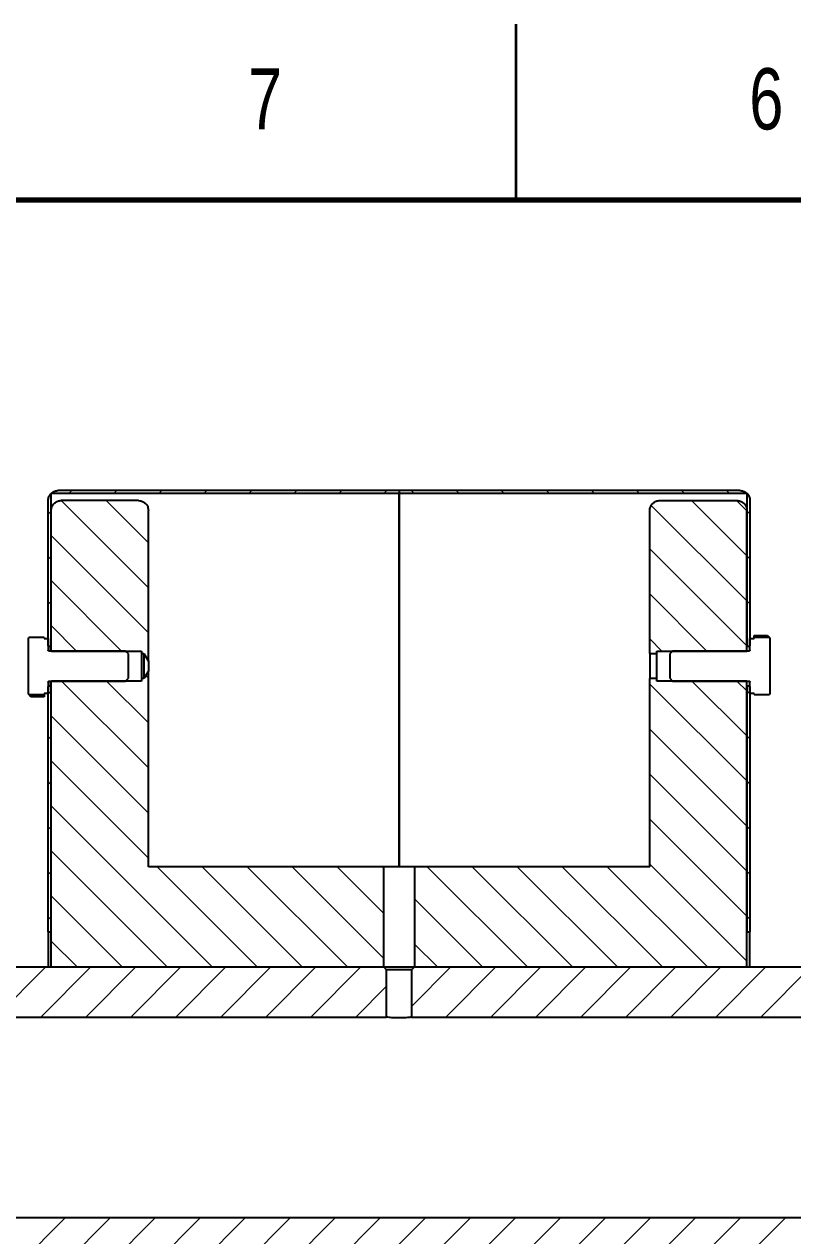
# Model space of a CAD drawing. Header units: millimetres. Extents: x -48 to 1187, y 2 to 839.
# Drawn here: x 845.4 to 922.1, y 717.7 to 838.5 of the extents above; entities that cross this region are included whole.
import ezdxf

# ---------------------------------------------------------------- set-up
doc = ezdxf.new("R2010")
doc.units = ezdxf.units.MM
doc.styles.add('SLDTEXTSTYLE0', font='TXT', dxfattribs={"width": 0.75})

# ---------------------------------------------------------------- blocks, each defined once
blk = doc.blocks.new('SW_HATCH_4')
at = {"color": 0, "linetype": 'Continuous', "lineweight": 18}
for p, q in [((-75.83, 0.5), (-76.13, 0.2)), ((-71.34, 0.5), (-71.64, 0.2)), ((-66.85, 0.5), (-67.15, 0.2)), ((-62.36, 0.5), (-62.66, 0.2)), ((-57.87, 0.5), (-58.17, 0.2)), ((-53.38, 0.5), (-53.68, 0.2)), ((-48.89, 0.5), (-49.19, 0.2)), ((-44.4, 0.5), (-44.7, 0.2)), ((-41.97, 0.5), (-41.67, 0.2)), ((-37.48, 0.5), (-37.18, 0.2)), ((-32.99, 0.5), (-32.69, 0.2)), ((-28.5, 0.5), (-28.2, 0.2)), ((-24.01, 0.5), (-23.71, 0.2)), ((-19.52, 0.5), (-19.22, 0.2)), ((-15.03, 0.5), (-14.73, 0.2)), ((-10.54, 0.5), (-10.24, 0.2)), ((-76.89, -0.5), (-68.18, -9.2)), ((-72.4, -0.5), (-68.18, -4.71)), ((-18.03, -0.99), (-8.48, -10.53)), ((-14.03, -0.5), (-8.48, -6.04)), ((-9.51, -0.53), (-8.48, -1.55)), ((-77.88, -1.55), (-78.18, -1.85)), ((-8.48, -1.55), (-8.18, -1.85)), ((-77.88, -3.99), (-68.18, -13.69)), ((-18.18, -5.32), (-8.48, -15.02)), ((-77.88, -6.04), (-78.18, -6.34)), ((-8.48, -6.04), (-8.18, -6.34)), ((-77.88, -8.48), (-70.87, -15.5)), ((-77.88, -10.53), (-78.18, -10.83)), ((-18.18, -9.81), (-12.5, -15.5)), ((-8.48, -10.53), (-8.18, -10.83)), ((-77.88, -12.97), (-75.36, -15.5)), ((-18.18, -14.3), (-16.99, -15.5)), ((-68.44, -17.93), (-68.18, -18.18)), ((-76.85, -18.5), (-68.18, -27.16)), ((-72.36, -18.5), (-68.18, -22.67)), ((-18.18, -18.79), (-8.48, -28.49)), ((-13.99, -18.5), (-8.48, -24)), ((-9.5, -18.5), (-8.48, -19.51)), ((-77.88, -19.51), (-78.18, -19.81)), ((-8.48, -19.51), (-8.18, -19.81)), ((-77.88, -21.96), (-68.18, -31.66)), ((-77.88, -24), (-78.18, -24.3)), ((-18.18, -23.28), (-8.48, -32.98)), ((-8.48, -24), (-8.18, -24.3)), ((-77.88, -26.45), (-68.18, -36.15)), ((-18.18, -27.77), (-8.48, -37.47)), ((-77.88, -28.49), (-78.18, -28.79)), ((-8.48, -28.49), (-8.18, -28.79)), ((-77.88, -30.94), (-61.82, -47)), ((-18.18, -32.26), (-8.48, -41.96)), ((-77.88, -32.98), (-78.18, -33.28)), ((-8.48, -32.98), (-8.18, -33.28)), ((-77.88, -35.43), (-66.31, -47)), ((-67.33, -37), (-57.33, -47)), ((-62.84, -37), (-52.84, -47)), ((-58.35, -37), (-48.35, -47)), ((-53.86, -37), (-44.71, -46.15)), ((-49.37, -37), (-44.71, -41.66)), ((-44.88, -37), (-44.71, -37.17)), ((-40.39, -37), (-30.39, -47)), ((-35.9, -37), (-25.9, -47)), ((-31.41, -37), (-21.41, -47)), ((-26.92, -37), (-16.92, -47)), ((-22.43, -37), (-12.43, -47)), ((-18.18, -36.75), (-8.48, -46.45)), ((-77.88, -37.47), (-78.18, -37.77)), ((-8.48, -37.47), (-8.18, -37.77)), ((-77.88, -39.92), (-70.8, -47)), ((-41.66, -40.22), (-34.88, -47)), ((-77.88, -41.96), (-78.18, -42.26)), ((-8.48, -41.96), (-8.18, -42.26)), ((-77.88, -44.41), (-75.29, -47)), ((-41.66, -44.71), (-39.37, -47)), ((-78.43, -47), (-83.43, -52)), ((-73.94, -47), (-78.94, -52)), ((-69.45, -47), (-74.45, -52)), ((-64.96, -47), (-69.96, -52)), ((-60.47, -47), (-65.47, -52)), ((-55.98, -47), (-60.98, -52)), ((-51.49, -47), (-56.49, -52)), ((-47, -47), (-52, -52)), ((-38.02, -47), (-41.93, -50.91)), ((-33.53, -47), (-38.53, -52)), ((-29.04, -47), (-34.04, -52)), ((-24.55, -47), (-29.55, -52)), ((-20.06, -47), (-25.06, -52)), ((-15.57, -47), (-20.57, -52)), ((-11.08, -47), (-16.08, -52)), ((-6.59, -47), (-11.59, -52)), ((-2.1, -47), (-7.1, -52)), ((-44.43, -48.92), (-47.51, -52)), ((-76.49, -72), (-81.49, -77)), ((-72, -72), (-77, -77)), ((-67.51, -72), (-72.51, -77)), ((-63.02, -72), (-68.02, -77)), ((-58.53, -72), (-63.53, -77)), ((-54.04, -72), (-59.04, -77)), ((-49.55, -72), (-54.55, -77)), ((-45.06, -72), (-50.06, -77)), ((-40.57, -72), (-45.57, -77)), ((-36.08, -72), (-41.08, -77)), ((-31.59, -72), (-36.59, -77)), ((-27.1, -72), (-32.1, -77)), ((-22.61, -72), (-27.61, -77)), ((-18.12, -72), (-23.12, -77)), ((-13.63, -72), (-18.63, -77)), ((-9.14, -72), (-14.14, -77)), ((-4.65, -72), (-9.65, -77))]:
    blk.add_line(p, q, dxfattribs=at)

msp = doc.modelspace()

# ---------------------------------------------------------------- linework, layer by layer
at = {"color": 7, "linetype": 'Continuous', "lineweight": 35}
msp.add_line((894.5, 821), (894.5, 838.5), dxfattribs=at)
at = {"color": 7, "linetype": 'Continuous', "lineweight": 70}
msp.add_line((20, 821), (1169, 821), dxfattribs=at)
at = {"color": 7, "linetype": 'Continuous', "lineweight": 25}
for p, q in [((882.808715, 791.711328), (848.108714, 791.711328)), ((848.108714, 776.51131), (848.108714, 791.711328)), ((882.808715, 792.011319), (848.808715, 792.011319)), ((882.808715, 792.011319), (882.808715, 791.711328)), ((916.808715, 792.011319), (882.808715, 792.011319)), ((917.508714, 791.711328), (882.808715, 791.711328)), ((882.808715, 754.564313), (882.808715, 791.711328)), ((882.808715, 791.711328), (882.808715, 754.572777)), ((917.508714, 791.711328), (917.508714, 776.51131)), ((847.808713, 776.536314), (847.808713, 791.011332)), ((848.108714, 776.03632), (848.108714, 790.011315)), ((856.808716, 791.011332), (849.108713, 791.011332)), ((857.808715, 775.010614), (857.808715, 790.011315)), ((907.808714, 775.761334), (907.808714, 790.011315)), ((908.808715, 791.011332), (916.508714, 791.011332)), ((917.508714, 776.03632), (917.508714, 790.011315)), ((917.808715, 791.011332), (917.808715, 776.536314)), ((845.808713, 777.261315), (845.862346, 777.354209)), ((845.808713, 777.261315), (845.808713, 771.761326)), ((847.408714, 777.354209), (845.862346, 777.354209)), ((847.408714, 777.354209), (847.408714, 777.261315)), ((847.408714, 777.261315), (847.808713, 777.261315)), ((847.808713, 777.261315), (847.808713, 776.111333)), ((917.808715, 776.111333), (917.808715, 777.261315)), ((917.808715, 777.261315), (918.208714, 777.261315)), ((918.208714, 777.574388), (919.563094, 777.574388)), ((918.208714, 777.354566), (918.208714, 777.574388)), ((919.754883, 777.354566), (918.208714, 777.354566)), ((918.208714, 777.261315), (918.208714, 777.354566)), ((919.563094, 777.574388), (919.754883, 777.354566)), ((919.754883, 777.354566), (919.808714, 777.261315)), ((919.808714, 771.761326), (919.808714, 777.261315)), ((847.808713, 776.536314), (847.833713, 776.51131)), ((847.833713, 776.51131), (848.108714, 776.51131)), ((847.833713, 776.51131), (847.833713, 776.07557)), ((855.528215, 776.011316), (847.908715, 776.011316)), ((848.108714, 776.03632), (848.133715, 776.011316)), ((848.133715, 776.011316), (857.108714, 776.011316)), ((855.808714, 775.730817), (855.528215, 776.011316)), ((855.808714, 773.291824), (855.808714, 775.730817)), ((857.108714, 776.011316), (857.108714, 775.761334)), ((857.108714, 775.761334), (857.357638, 775.761334)), ((857.108714, 775.761334), (857.108714, 773.261307)), ((857.357638, 775.761334), (857.808715, 775.010614)), ((857.357638, 775.761334), (857.357638, 773.261307)), ((907.808714, 775.761334), (908.508714, 775.761334)), ((907.808714, 775.761334), (907.808714, 773.261307)), ((908.508714, 776.011316), (917.483715, 776.011316)), ((908.508714, 775.761334), (908.508714, 776.011316)), ((908.508714, 773.261307), (908.508714, 775.761334)), ((910.089214, 776.011316), (909.808715, 775.730817)), ((909.808715, 775.730817), (909.808715, 773.291824)), ((917.708715, 776.011316), (910.089214, 776.011316)), ((917.483715, 776.011316), (917.508714, 776.03632)), ((917.508714, 776.51131), (917.783715, 776.51131)), ((917.783715, 776.51131), (917.808715, 776.536314)), ((917.783715, 776.06049), (917.783715, 776.51131)), ((857.808715, 775.010614), (857.808715, 774.012027)), ((855.528215, 773.011325), (855.808714, 773.291824)), ((857.108714, 773.261307), (857.108714, 773.011325)), ((857.357638, 773.261307), (857.108714, 773.261307)), ((857.808715, 774.012027), (857.357638, 773.261307)), ((857.808715, 754.511325), (857.808715, 774.012027)), ((907.808714, 754.511325), (907.808714, 773.261307)), ((908.508714, 773.261307), (907.808714, 773.261307)), ((908.508714, 773.011325), (908.508714, 773.261307)), ((909.808715, 773.291824), (910.089214, 773.011325)), ((847.808713, 772.911308), (847.808713, 771.761326)), ((847.833713, 772.511331), (847.808713, 772.486327)), ((847.808713, 748.011319), (847.808713, 772.486327)), ((847.833713, 772.962091), (847.833713, 772.511331)), ((848.108714, 772.511331), (847.833713, 772.511331)), ((847.908715, 773.011325), (855.528215, 773.011325)), ((848.133715, 773.011325), (848.108714, 772.986321)), ((848.108714, 744.511334), (848.108714, 772.986321)), ((848.108714, 748.011319), (848.108714, 772.511331)), ((857.108714, 773.011325), (848.133715, 773.011325)), ((917.483715, 773.011325), (908.508714, 773.011325)), ((910.089214, 773.011325), (917.708715, 773.011325)), ((917.508714, 772.986321), (917.483715, 773.011325)), ((917.508714, 744.511334), (917.508714, 772.986321)), ((917.508714, 772.511331), (917.508714, 748.011319)), ((917.783715, 772.511331), (917.508714, 772.511331)), ((917.783715, 772.511331), (917.783715, 772.947071)), ((917.808715, 772.486327), (917.783715, 772.511331)), ((917.808715, 771.761326), (917.808715, 772.911308)), ((917.808715, 772.486327), (917.808715, 748.011319)), ((845.862349, 771.668432), (845.808713, 771.761326)), ((845.862349, 771.668432), (847.408714, 771.668432)), ((846.054336, 771.44861), (845.862349, 771.668432)), ((847.408714, 771.44861), (846.054336, 771.44861)), ((847.808713, 771.761326), (847.408714, 771.761326)), ((847.408714, 771.761326), (847.408714, 771.668432)), ((847.408714, 771.668432), (847.408714, 771.44861)), ((918.208714, 771.761326), (917.808715, 771.761326)), ((918.208714, 771.668075), (918.208714, 771.761326)), ((918.208714, 771.668075), (919.754883, 771.668075)), ((919.808714, 771.761326), (919.754883, 771.668075)), ((881.283715, 754.511325), (857.808715, 754.511325)), ((881.283715, 744.511334), (881.283715, 754.511325)), ((884.333715, 754.511325), (881.283715, 754.511325)), ((884.333715, 754.511325), (884.333715, 744.511334)), ((907.808714, 754.511325), (884.333715, 754.511325)), ((847.808713, 748.011319), (847.808713, 744.511334)), ((847.808713, 748.011319), (848.108714, 748.011319)), ((917.508714, 748.011319), (917.808715, 748.011319)), ((917.808715, 744.511334), (917.808715, 748.011319)), ((824.808715, 744.511334), (881.283715, 744.511334)), ((848.108714, 744.511334), (881.283715, 744.511334)), ((881.283715, 744.511334), (884.333715, 744.511334)), ((881.558714, 744.236318), (881.283715, 744.511334)), ((884.058714, 744.236318), (881.558714, 744.236318)), ((881.558714, 739.511309), (881.558714, 744.236318)), ((884.333715, 744.511334), (884.058714, 744.236318)), ((884.058714, 744.236318), (884.058714, 739.511309)), ((884.333715, 744.511334), (917.508714, 744.511334)), ((884.333715, 744.511334), (942.808716, 744.511334)), ((817.808716, 739.511309), (881.558714, 739.511309)), ((884.058714, 739.511309), (942.808716, 739.511309)), ((942.808716, 719.511313), (817.808716, 719.511313))]:
    msp.add_line(p, q, dxfattribs=at)
for points, knots in [([(847.808713, 791.011332), (847.81009, 791.049921), (847.815459, 791.200441), (847.89315, 791.457673), (848.091667, 791.73584), (848.371898, 791.931484), (848.626515, 792.00541), (848.773576, 792.010179), (848.808715, 792.011319)], [0, 0, 0, 0, 0.074006999, 0.2886628275, 0.5033090768, 0.7179532744, 0.9326064081, 1, 1, 1, 1]), ([(916.808715, 792.011319), (916.921074, 792.000283), (917.145861, 791.978204), (917.445486, 791.805855), (917.671717, 791.552181), (917.791617, 791.270967), (917.803856, 791.085113), (917.808715, 791.011332)], [0, 0, 0, 0, 0.2145683321, 0.4292695289, 0.6439537324, 0.8586538585, 1, 1, 1, 1]), ([(848.108714, 790.011315), (848.110089, 790.049915), (848.115448, 790.200436), (848.193171, 790.457667), (848.391653, 790.735848), (848.671895, 790.931516), (848.92652, 791.005362), (849.073575, 791.01018), (849.108713, 791.011332)], [0, 0, 0, 0, 0.0740250829, 0.2886609804, 0.5033190132, 0.7179628469, 0.9326085083, 1, 1, 1, 1]), ([(856.808716, 791.011332), (856.888064, 791.00573), (857.079522, 790.992213), (857.363887, 790.865115), (857.613829, 790.634759), (857.778207, 790.337246), (857.79872, 790.118097), (857.808715, 790.011315)], [0, 0, 0, 0, 0.15194238112, 0.36662098935, 0.58129297106, 0.79598236805, 1, 1, 1, 1]), ([(907.808714, 790.011315), (907.808745, 790.016947), (907.80939, 790.134489), (907.852983, 790.365009), (908.023743, 790.661546), (908.283081, 790.883486), (908.560446, 790.996172), (908.740609, 791.007173), (908.808715, 791.011332)], [0, 0, 0, 0, 0.0108042893, 0.2254809558, 0.4401632256, 0.6548419715, 0.8695226881, 1, 1, 1, 1]), ([(916.508714, 791.011332), (916.62107, 791.00028), (916.845846, 790.978171), (917.145507, 790.805877), (917.371697, 790.552169), (917.491627, 790.270963), (917.503858, 790.085107), (917.508714, 790.011315)], [0, 0, 0, 0, 0.2145692939, 0.4292600616, 0.64395625837, 0.85863652401, 1, 1, 1, 1]), ([(847.908715, 776.011316), (847.897539, 776.01241), (847.875123, 776.014603), (847.845178, 776.031743), (847.822513, 776.05707), (847.810442, 776.085232), (847.809206, 776.103885), (847.808713, 776.111333)], [0, 0, 0, 0, 0.2134147764, 0.4280596963, 0.6427295627, 0.8573563336, 1, 1, 1, 1]), ([(917.808715, 776.111333), (917.808693, 776.109833), (917.808507, 776.097133), (917.803252, 776.073273), (917.785341, 776.044126), (917.758808, 776.022643), (917.731661, 776.012533), (917.714588, 776.011628), (917.708715, 776.011316)], [0, 0, 0, 0, 0.0287750903, 0.243599978, 0.4581046377, 0.6728076333, 0.8874574524, 1, 1, 1, 1]), ([(847.808713, 772.911308), (847.808733, 772.912729), (847.808912, 772.925333), (847.814096, 772.949117), (847.831897, 772.978326), (847.858392, 772.999881), (847.885601, 773.010058), (847.902756, 773.010998), (847.908715, 773.011325)], [0, 0, 0, 0, 0.02725015907, 0.24177190125, 0.45652220976, 0.67120854851, 0.88579817471, 1, 1, 1, 1]), ([(917.708715, 773.011325), (917.71989, 773.010231), (917.742306, 773.008037), (917.772252, 772.990899), (917.794915, 772.96557), (917.806987, 772.937409), (917.808222, 772.918756), (917.808715, 772.911308)], [0, 0, 0, 0, 0.2134050091, 0.4280623424, 0.6427262582, 0.8573550142, 1, 1, 1, 1]), ([(884.058714, 739.511309), (884.035442, 739.508459), (883.945169, 739.497404), (883.751002, 739.476453), (883.450456, 739.451557), (883.077302, 739.433808), (882.674554, 739.430982), (882.287849, 739.444241), (881.959531, 739.467757), (881.725802, 739.49122), (881.602995, 739.50583), (881.561366, 739.510981), (881.558714, 739.511309)], [0, 0, 0, 0, 0.0280632164, 0.1088572499, 0.2337365386, 0.3889719525, 0.555885854, 0.7156666333, 0.851975231, 0.949792931, 0.9968018333, 1, 1, 1, 1])]:
    msp.add_open_spline(points, degree=3, knots=knots, dxfattribs=at)

# ---------------------------------------------------------------- block references
at = {"color": 7, "linetype": 'Continuous', "lineweight": 18}
msp.add_blockref('SW_HATCH_4', (925.993347, 791.511325), dxfattribs=at)

# ---------------------------------------------------------------- texts
at = {"color": 7, "linetype": 'Continuous', "lineweight": 0, "char_height": 6.096, "attachment_point": 2, "style": 'SLDTEXTSTYLE0'}
for s, insert in [('7', (869.438617, 834.11369)), ('6', (919.438617, 834.11369))]:
    msp.add_mtext(s, dxfattribs=dict(at, insert=insert))

doc.saveas('drawing.dxf')
